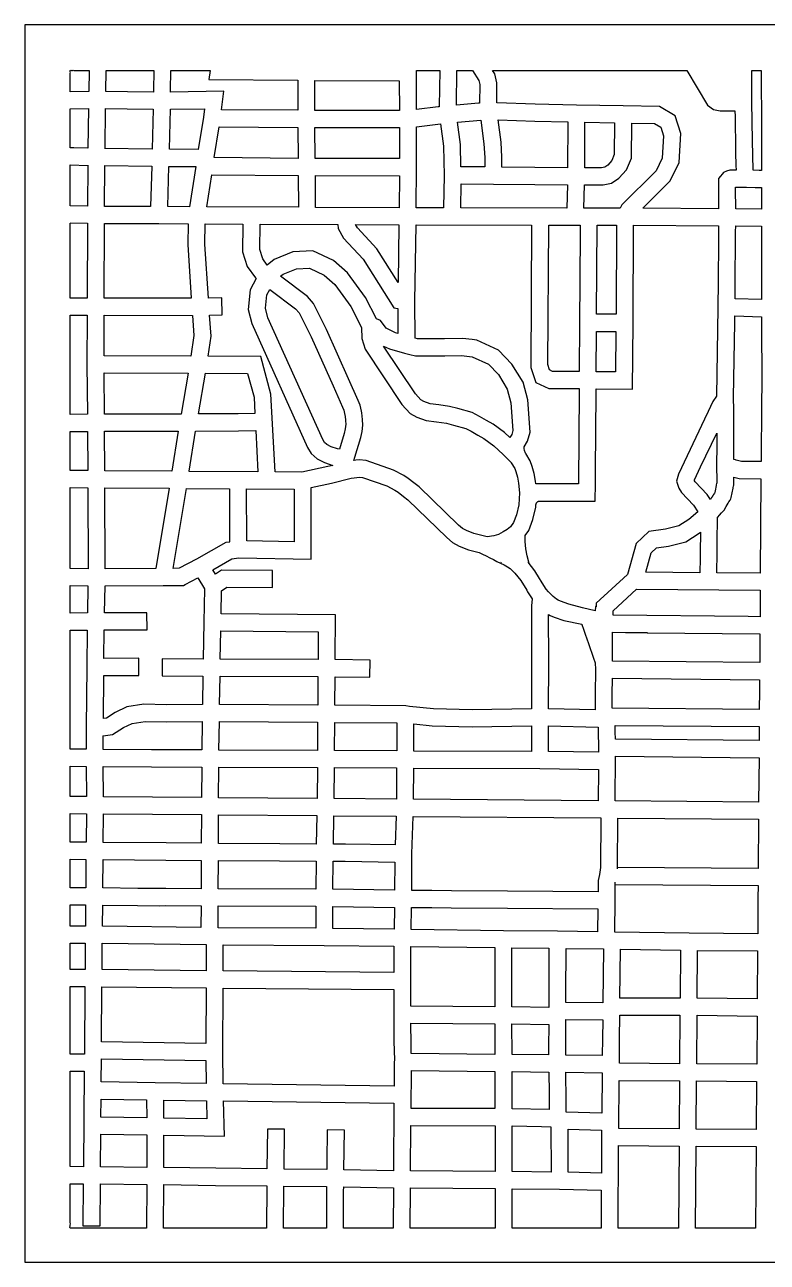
# Model space of a CAD drawing. Header units: millimetres. Extents: x 221 to 753, y -52 to 165.
# Drawn here: x 220.8 to 351.1, y -52.1 to 165.1 of the extents above; entities that cross this region are included whole.
import ezdxf

# ---------------------------------------------------------------- set-up
doc = ezdxf.new("R2010")
doc.units = ezdxf.units.MM
doc.layers.add('Laser$Cut', color=1, linetype='Continuous', true_color=0xff0000)
doc.layers.add('Laser$Outline', color=3, linetype='Continuous', true_color=0x00ff00)

msp = doc.modelspace()

# ---------------------------------------------------------------- linework, layer by layer
at = {"layer": 'Laser$Cut'}
for p, q in [((289.56, 147.23), (293.75, 147.73)), ((293.75, 147.73), (294.27, 143.85)), ((289.58, 140.12), (289.56, 147.23)), ((294.27, 143.85), (294.4, 138.68)), ((289.51, 133), (289.58, 140.12)), ((271.81, 138.65), (286.57, 138.63)), ((271.84, 133.08), (271.81, 138.65)), ((286.57, 138.63), (286.51, 133.01)), ((286.57, 138.63), (286.57, 138.63)), ((294.4, 138.68), (294.32, 133)), ((286.51, 133.01), (271.84, 133.08)), ((294.32, 132.99), (289.51, 133)), ((294.32, 133), (294.32, 132.99)), ((278.87, 130.05), (286.48, 130.01)), ((279.2, 129.48), (278.87, 130.05)), ((282.59, 125.81), (279.2, 129.48)), ((286.48, 130.01), (286.33, 119.9)), ((289.28, 116.61), (289.48, 130)), ((289.48, 130), (309.76, 129.97)), ((309.76, 129.97), (309.6, 105)), ((286.33, 119.9), (282.59, 125.81)), ((286.33, 119.9), (286.33, 119.9)), ((289.3, 110.11), (289.28, 116.61)), ((289.75, 110), (289.3, 110.11)), ((289.3, 110.11), (289.3, 110.11)), ((294.47, 110.02), (289.75, 110)), ((297.63, 110.07), (294.47, 110.02)), ((299.3, 109.88), (297.63, 110.07)), ((300.13, 109.78), (299.3, 109.88)), ((303.94, 108.02), (300.13, 109.78)), ((306.31, 105.56), (303.94, 108.02)), ((308.25, 102.38), (306.31, 105.56)), ((309.6, 105), (310.48, 102.37)), ((309.09, 99.31), (308.25, 102.38)), ((310.48, 102.37), (312.77, 101.3)), ((312.77, 101.3), (318.08, 101.26)), ((318.08, 100.75), (317.99, 84.72)), ((318.08, 101.26), (318.08, 100.75)), ((309.49, 93.61), (309.09, 99.31)), ((309.05, 92.06), (309.49, 93.61)), ((308.47, 91.05), (309.05, 92.06)), ((308.43, 90.77), (308.47, 91.05)), ((308.48, 90.4), (308.43, 90.77)), ((308.67, 89.95), (308.48, 90.4)), ((308.73, 89.85), (308.67, 89.95)), ((309.51, 88.6), (308.73, 89.85)), ((309.88, 87.6), (309.51, 88.6)), ((310.2, 86.38), (309.88, 87.6)), ((274.66, 84.65), (278.11, 85.53)), ((278.11, 85.53), (278.62, 85.63)), ((278.62, 85.63), (279.52, 85.74)), ((279.52, 85.74), (280.08, 85.69)), ((280.08, 85.69), (284.33, 84.21)), ((310.42, 85.05), (310.2, 86.38)), ((310.47, 84.54), (310.42, 85.05)), ((317.99, 84.72), (317.99, 84.66)), ((271.07, 83.89), (274.66, 84.65)), ((271.08, 71.32), (271.07, 83.89)), ((284.33, 84.21), (285.77, 83.47)), ((285.77, 83.47), (286.31, 83.09)), ((286.31, 83.09), (287.28, 82.34)), ((317.99, 84.53), (310.47, 84.54)), ((317.99, 84.66), (317.99, 84.53)), ((287.28, 82.34), (288.05, 81.75)), ((288.05, 81.75), (294.89, 75.12)), ((294.89, 75.12), (295.88, 74.25)), ((295.88, 74.25), (297.06, 73.62)), ((297.06, 73.62), (298.68, 72.99)), ((298.68, 72.99), (300.54, 72.52)), ((253.79, 69.47), (257.15, 71.37)), ((257.15, 71.37), (258.38, 71.59)), ((258.38, 71.59), (271.08, 71.32)), ((305.54, 70), (305.97, 69.67)), ((305.97, 69.67), (306.84, 68.86)), ((254.28, 68.7), (253.79, 69.47)), ((255.31, 69.42), (254.28, 68.7)), ((254.28, 68.7), (254.28, 68.7)), ((264.3, 69.34), (255.31, 69.42)), ((264.27, 66.34), (264.3, 69.34)), ((306.84, 68.86), (307.86, 67.57)), ((307.86, 67.57), (308.89, 65.89)), ((255.25, 61.75), (255.33, 65.78)), ((255.33, 65.78), (256.24, 66.41)), ((256.24, 66.41), (264.27, 66.34)), ((308.89, 65.89), (309.06, 65.62)), ((309.06, 65.62), (309.4, 65.08)), ((309.4, 65.08), (309.87, 64.38)), ((309.87, 64.38), (309.74, 63.12)), ((309.74, 63.12), (309.74, 62.38)), ((275.31, 61.54), (255.25, 61.75)), ((275.27, 53.7), (275.31, 61.54)), ((309.74, 62.38), (309.74, 62)), ((309.74, 62), (309.76, 52.99)), ((312.74, 61.61), (312.74, 61.62)), ((312.74, 61.62), (313.02, 61.45)), ((312.76, 53.46), (312.74, 61.61)), ((313.02, 61.45), (313.73, 61.13)), ((313.73, 61.13), (315.43, 60.58)), ((315.43, 60.58), (318.55, 59.9)), ((318.55, 59.9), (318.56, 59.87)), ((281.44, 53.6), (275.27, 53.7)), ((281.39, 50.6), (281.44, 53.6)), ((309.76, 52.99), (309.76, 51.74)), ((312.75, 45.07), (312.76, 52.99)), ((312.76, 52.99), (312.76, 53.46)), ((320.94, 53.14), (320.95, 51.97)), ((275.22, 45.69), (275.25, 50.7)), ((275.25, 50.7), (281.39, 50.6)), ((309.76, 51.74), (309.75, 45.07)), ((320.95, 51.97), (320.91, 47.62)), ((287.7, 45.57), (275.22, 45.69)), ((320.91, 47.62), (320.89, 44.89)), ((288.35, 45.5), (287.7, 45.57)), ((292.52, 45.07), (288.35, 45.5)), ((299.34, 44.89), (292.52, 45.07)), ((309.75, 45.07), (299.34, 44.89)), ((312.75, 45.06), (312.75, 45.07)), ((320.89, 44.89), (312.75, 45.06)), ((320.89, 44.89), (320.89, 44.89)), ((320.89, 44.89), (320.89, 44.89)), ((309.74, 42.07), (309.71, 37.59)), ((312.71, 37.57), (312.74, 42.06))]:
    msp.add_line(p, q, dxfattribs=at)
for points in [[(232.09, 157.13), (232.02, 153.42), (232.02, 153.42), (228.79, 153.36)], [(243.44, 157.13), (243.38, 153.6), (243.38, 153.32), (243.38, 153.32), (243.38, 153.32), (238.83, 153.38), (235.02, 153.43), (235.02, 153.43), (235.09, 157.13), (235.08, 157.13)], [(253.33, 157.13), (253.11, 155.52), (268.7, 155.39), (268.7, 150.12), (268.7, 150.12), (268.7, 150.12), (255.32, 150.18), (255.32, 150.19), (255.72, 153.45), (246.38, 153.32), (246.38, 153.31), (246.38, 153.58), (246.44, 157.13)], [(293.62, 157.13), (293.56, 150.78), (293.56, 150.73), (293.36, 150.71), (289.55, 150.25), (289.53, 156.77), (289.53, 157.13), (289.53, 157.13)], [(299.4, 157.13), (300.48, 155.36), (300.64, 154.63), (300.63, 151.37), (300.43, 151.35), (296.56, 151.03), (296.56, 151.03), (296.62, 157.13)], [(345.47, 148.71), (345.47, 148.63), (345.49, 147.3), (345.52, 144.79), (345.57, 142.7), (345.62, 140.41), (345.64, 139.62), (345.06, 139.62), (345.03, 139.62), (344.83, 139.63), (344.54, 139.63), (343.99, 139.41), (343.43, 139.19), (343.21, 138.93), (342.91, 138.57), (342.57, 138.16), (342.56, 138.15), (342.56, 137.6), (342.57, 135.1), (342.58, 133.32), (342.58, 132.83), (342.58, 132.83), (329.27, 132.92), (334.1, 137.75), (335.63, 140.98), (335.95, 146.04), (334.96, 149.12), (332.21, 150.79), (325.85, 150.91), (317.65, 151.04), (310.41, 151.19), (303.63, 151.43), (303.64, 154.96), (303.3, 156.49), (302.91, 157.13), (302.91, 157.13)], [(337.01, 157.13), (340.62, 151), (341.67, 150.26), (342.88, 150), (345.34, 150.03), (345.45, 150.03), (345.46, 149.05)], [(350.06, 157.13), (350.1, 146.8), (350.11, 142.52), (350.12, 139.55), (350.12, 139.55), (349.7, 139.56), (348.64, 139.58), (348.52, 144.84), (348.43, 151.55), (348.43, 155.37), (348.44, 157.13)], [(228.79, 150.36), (231.97, 150.42), (231.89, 143.45), (231.89, 143.45), (229.41, 143.51), (228.79, 143.52)], [(234.89, 143.39), (234.97, 150.43), (238.79, 150.38), (243.35, 150.32), (243.18, 143.31), (234.79, 143.4)], [(228.79, 140.52), (231.86, 140.45), (231.97, 140.44)], [(231.86, 140.45), (231.8, 133.29), (231.8, 133.29), (228.79, 133.34)], [(228.79, 130.34), (231.78, 130.29), (231.73, 117.16), (228.79, 117.17)], [(310.94, 81.54), (320.92, 81.53), (320.99, 84.68), (321, 86.93), (321.08, 100.48), (321.08, 101.24), (327.47, 101.18), (327.56, 112.8), (327.66, 129.94), (342.58, 129.83), (342.57, 129.22), (342.56, 127.84), (342.54, 125.46), (342.51, 121.82), (342.48, 119.23), (342.46, 116.27), (342.45, 115.53), (342.23, 99.97), (342.23, 99.97), (341.59, 99.02), (340.74, 97.26), (340.08, 95.9), (335.53, 86.28), (335.2, 85.03), (335.6, 83.8), (336.08, 83.06), (338.2, 80.81), (338.95, 79.64), (337.38, 78.32), (335.61, 77.18), (333.23, 76.58), (330.35, 76.18), (328.11, 74.09), (326.59, 68.66), (321.09, 63.62), (321.09, 62.96), (320.95, 63.03), (320.94, 62.24), (318.67, 62.8), (318.67, 62.78), (318.67, 62.78), (316.3, 63.45), (314.81, 63.94), (314.4, 64.12), (314.1, 64.3), (313.56, 64.8), (312.71, 65.59), (312.71, 65.59), (312.34, 66.08), (311.91, 66.71), (311.44, 67.46), (311.16, 67.92), (310.33, 69.28), (309.13, 70.81)], [(228.79, 114.17), (228.79, 114.17), (231.72, 114.16), (231.71, 105.52), (231.79, 96.77), (231.79, 96.76), (228.79, 96.75)], [(228.79, 93.76), (228.79, 93.75), (231.81, 93.76), (231.84, 86.87), (228.79, 86.89)], [(228.79, 83.89), (228.79, 83.89), (231.86, 83.87), (231.9, 69.66), (228.79, 69.7)], [(309.33, 70.56), (308.99, 71.89), (308.72, 73.15), (308.63, 74.41), (308.65, 75.48), (309.28, 76.34), (309.98, 78.3), (310.47, 80.46), (310.49, 80.78), (310.49, 80.89)], [(228.79, 66.7), (228.79, 66.7), (231.88, 66.66), (231.88, 66.66), (231.8, 61.89), (228.79, 61.85)], [(228.79, 58.85), (228.79, 58.85), (231.76, 58.89), (231.68, 52.43), (231.58, 41.85), (231.56, 37.96), (228.79, 37.98)], [(234.47, 40.3), (234.57, 40.31), (236.18, 40.56), (238.14, 41.78), (239.62, 42.5), (241.91, 42.86), (245.62, 42.78), (251.95, 42.84), (251.88, 37.85), (251.88, 37.84), (243.06, 37.87), (234.56, 37.94), (234.56, 37.94), (234.57, 40.31)], [(309.71, 37.59), (309.71, 37.59), (289.09, 37.66), (289.1, 42.41), (292.32, 42.08), (299.33, 41.89), (309.74, 42.07)], [(312.74, 42.06), (321.43, 41.87), (321.43, 41.87), (321.52, 37.44), (321.5, 37.44), (312.71, 37.57)], [(321.5, 38.27), (321.5, 37.44), (321.5, 37.44)], [(228.79, 34.98), (228.79, 34.98), (231.57, 34.96), (231.61, 29.65), (231.61, 29.66), (228.79, 29.68)], [(228.79, 26.68), (231.61, 26.66), (231.57, 21.64), (231.57, 21.64), (228.79, 21.66)], [(324.84, 17), (324.85, 17.24), (324.89, 25.9), (324.89, 25.9), (349.58, 25.7), (349.59, 25.7), (349.52, 17.05), (349.52, 17.05), (324.85, 17.24), (324.85, 17.24)], [(228.79, 18.66), (231.54, 18.64), (231.54, 18.64), (231.5, 13.66), (228.79, 13.67)], [(324.44, 14.24), (349.5, 14.05), (349.49, 11.92), (349.47, 9.21), (349.46, 8.62), (349.44, 7.24), (349.44, 6.22), (349.44, 5.59), (349.44, 5.59), (337.41, 5.68), (324.35, 5.89), (324.4, 11.42), (324.45, 14.62)], [(228.79, 10.67), (231.47, 10.66), (231.43, 6.93), (228.79, 6.93)], [(228.79, 3.93), (231.4, 3.93), (231.37, -0.68), (231.37, -0.69), (228.79, -0.68)], [(228.79, -3.68), (231.36, -3.69), (231.35, -3.69), (231.25, -15.55), (228.79, -15.53)], [(228.79, -18.52), (228.79, -18.53), (231.23, -18.55), (231.08, -35.3), (228.79, -35.28)], [(324.95, -46.07), (325.03, -31.6), (325.03, -31.6), (335.63, -31.68), (335.53, -46.07)], [(338.53, -46.07), (338.63, -31.7), (349.17, -31.78), (349.06, -46.02), (349.06, -46.07)], [(228.79, -38.28), (231.06, -38.3), (231, -45.65), (234, -45.67), (234.06, -38.33), (242.2, -38.41), (242.17, -45.9), (242.17, -46.07)], [(245.17, -46.07), (245.17, -45.89), (245.2, -38.44), (254.28, -38.57), (263.27, -38.67), (263.27, -38.67), (263.21, -46.07)], [(266.21, -46.07), (266.21, -46.07), (266.27, -38.71), (273.77, -38.79), (273.75, -46.07)], [(276.74, -46.07), (276.75, -46.07), (276.76, -39.59), (276.77, -38.84), (285.49, -39), (285.43, -46.07)], [(288.43, -46.07), (288.43, -46.07), (288.49, -39.03), (303.35, -39.14), (303.36, -46.07)], [(306.36, -46.07), (306.35, -39.16), (314.68, -39.24), (321.99, -39.42), (321.95, -46.07)]]:
    msp.add_lwpolyline(points, dxfattribs=at)
for points in [[(286.53, 155.28), (286.53, 155.28), (286.55, 150.07), (286.55, 150.07), (286.55, 150.07), (271.7, 150.1), (271.7, 155.37), (286.53, 155.28)], [(252.14, 148.9), (251.25, 143.23), (251.24, 143.23), (246.18, 143.28), (246.35, 150.31), (246.35, 150.32), (246.35, 150.32), (252.33, 150.4)], [(301.54, 140.17), (301.54, 140.17), (297.36, 140.19), (297.26, 144.09), (296.74, 148.03), (300.84, 148.37), (301.4, 144.25), (301.53, 141.81), (301.54, 140.17)], [(304.54, 140.15), (304.53, 141.91), (304.39, 144.53), (303.86, 148.42), (310.32, 148.19), (316.11, 148.07), (316.08, 140.03), (310.33, 140.07)], [(327.32, 147.88), (327.32, 147.88), (331.35, 147.81), (332.45, 147.14), (332.92, 145.66), (332.67, 141.74), (331.61, 139.5), (325.61, 133.51), (325.29, 132.95), (318.93, 132.96), (319.04, 137.02), (322.32, 137.02), (323.77, 137.33), (325.07, 138.18), (326.44, 139.68), (327.27, 141.74)], [(324.32, 147.93), (324.32, 147.94), (324.27, 142.33), (323.86, 141.31), (323.11, 140.48), (322.59, 140.14), (322, 140.02), (319.08, 140.02), (319.11, 148.01)], [(268.78, 141.66), (254.05, 141.81), (254.06, 141.81), (254.91, 147.19), (268.72, 147.12)], [(286.58, 141.63), (271.78, 141.65), (271.78, 141.65), (271.72, 147.1), (286.56, 147.07)], [(242.88, 133.22), (242.88, 133.22), (238.93, 133.24), (234.8, 133.26), (234.8, 133.26), (234.86, 140.4), (243.1, 140.31), (243.1, 140.31)], [(249.71, 133.19), (249.71, 133.19), (245.88, 133.21), (245.88, 133.21), (246.1, 140.28), (250.81, 140.23)], [(252.74, 133.17), (252.74, 133.18), (253.63, 138.81), (268.81, 138.66), (268.84, 133.1), (268.84, 133.1)], [(297.32, 132.99), (297.32, 132.99), (297.38, 137.19), (303.05, 137.17), (310.3, 137.07), (316.03, 137.03), (315.93, 132.96)], [(350.12, 136.55), (350.12, 132.78), (350.12, 132.77), (345.58, 132.81), (345.58, 132.81), (345.58, 133.33), (345.58, 133.99), (345.57, 135.11), (345.57, 136.62), (345.99, 136.61), (347.28, 136.6), (347.45, 136.6), (348.98, 136.57), (349.65, 136.56), (350.11, 136.55)], [(249.46, 130.19), (249.46, 130.19), (249.4, 126.54), (250.03, 117.12), (234.73, 117.15), (234.78, 130.26), (238.92, 130.24), (243.24, 130.22), (244.33, 130.22)], [(261.42, 120.58), (261.42, 120.58), (260.34, 118.6), (260.02, 115.14), (260.64, 112.68), (270.44, 90.96), (271.08, 89.87), (272.12, 88.97), (273.4, 88.29), (274.87, 87.8), (274.88, 87.8), (274.88, 87.8), (273.97, 87.57), (269.42, 86.61), (264.73, 86.64), (264.73, 86.64), (264.01, 100.27), (262.21, 106.91), (252.97, 106.96), (252.97, 106.96), (253.51, 110.46), (253.24, 114.16), (255.47, 114.22), (255.39, 117.22), (253.03, 117.16), (252.4, 126.62), (252.46, 130.18), (259.09, 130.14), (259.04, 125.28), (259.83, 122.68), (261.28, 120.7)], [(263.36, 122.93), (263.36, 122.94), (262.56, 124.04), (262.05, 125.71), (262.09, 130.13), (275.77, 130.06), (275.8, 129.37), (276.76, 127.69), (280.2, 123.98), (285.6, 115.44), (286.28, 115.33), (286.28, 115.33), (286.3, 110.92), (286.3, 110.92), (286.3, 110.92), (285.89, 111.04), (284.25, 111.85), (283.22, 113.22), (282.53, 113.53), (282.51, 113.54), (280.6, 117.27), (277.46, 121.58), (275.01, 123.73), (271.38, 125.44), (267.86, 125.3), (264.55, 123.95)], [(318.29, 129.96), (318.29, 129.96), (318.2, 119.03), (318.16, 114.06), (318.15, 112.82), (318.1, 104.26), (313.45, 104.3), (312.91, 104.54), (312.6, 105.48), (312.76, 129.96)], [(324.66, 129.95), (324.57, 114.31), (324.57, 114.31), (321.16, 114.31), (321.16, 114.31), (321.29, 129.95)], [(350.13, 116.88), (345.46, 117.02), (345.46, 117.03), (345.47, 117.94), (345.48, 119.21), (345.51, 122.19), (345.54, 125.43), (345.55, 126.57), (345.57, 129.19), (345.58, 129.44), (345.58, 129.81), (350.12, 129.78), (350.12, 121.47)], [(265.7, 120.99), (265.71, 120.99), (266.13, 121.35), (268.51, 122.32), (270.76, 122.42), (273.35, 121.2), (275.23, 119.54), (278.04, 115.69), (279.92, 112.02), (279.96, 110.09), (280.52, 108.22), (286.98, 98.49), (288.42, 96.92), (289.6, 96.24), (291.23, 95.67), (293.07, 95.44), (294.8, 95.19), (296.04, 94.88), (298.21, 94.28), (299.15, 93.78), (300.32, 93.08), (301.38, 92.5), (303.1, 91.25), (304.74, 89.73), (306.15, 88.31), (306.19, 88.25), (306.8, 87.27), (307.01, 86.7), (307.26, 85.75), (307.44, 84.65), (307.62, 83), (307.49, 80.89), (307.09, 79.14), (306.6, 77.76), (306.07, 77.03), (305.47, 76.56), (304.74, 76.11), (303.96, 75.68), (303.1, 75.43), (301.95, 75.25), (299.6, 75.86), (298.32, 76.35), (297.61, 76.73), (296.93, 77.32), (290.02, 84.01), (289.11, 84.72), (288.08, 85.5), (287.33, 86.04), (285.52, 86.97), (280.73, 88.64), (279.48, 88.76), (278.88, 88.69), (278.55, 88.65), (278.73, 89.23), (279.8, 92.66), (279.99, 93.73), (280.14, 94.87), (280.1, 95.84), (279.98, 97.01), (279.92, 97.29), (279.67, 98.37), (279.33, 99.21), (277.64, 103.01), (273.75, 111.63), (271.46, 116.22), (270.41, 117.46)], [(263.8, 118.67), (263.79, 118.67), (268.33, 115.27), (268.93, 114.56), (271.04, 110.34), (274.9, 101.78), (276.56, 98.04), (276.8, 97.46), (276.99, 96.61), (277.02, 96.51), (277.11, 95.62), (277.13, 95.01), (277.03, 94.2), (276.88, 93.37), (276.02, 90.63), (275.7, 90.69), (274.58, 91.06), (273.82, 91.46), (273.42, 91.81), (273.11, 92.34), (263.48, 113.67), (263.05, 115.37), (263.27, 117.71)], [(249.94, 106.97), (234.72, 107.02), (234.72, 114.15), (250.24, 114.12), (250.49, 110.58)], [(345.43, 114.02), (350.13, 113.88), (350.13, 113.88), (350.17, 101.15), (350.17, 101.15), (350.17, 101.15), (350.14, 101.15), (350.13, 99.68), (350.12, 98.77), (350.05, 88.45), (350.05, 88.45), (346.59, 88.48), (345.68, 88.72), (345.57, 88.75), (345.23, 88.84), (345.24, 90.52), (345.24, 90.95), (345.25, 94.55), (345.25, 94.93), (345.23, 97.61), (345.23, 97.78), (345.22, 99.49), (345.22, 99.69), (345.41, 112.86)], [(321.14, 111.31), (324.55, 111.31), (324.5, 104.21), (321.1, 104.24), (321.1, 104.24)], [(283.78, 108.74), (284.8, 108.23), (287.42, 107.47), (288.41, 107.24), (289.4, 107), (294.51, 107.02), (297.48, 107.07), (299.31, 106.86), (302.17, 105.53), (303.92, 103.72), (305.46, 101.18), (306.12, 98.8), (306.46, 93.92), (306.27, 93.23), (305.95, 92.69), (305.01, 93.57), (302.99, 95.04), (301.81, 95.69), (300.63, 96.39), (299.33, 97.08), (296.8, 97.78), (295.37, 98.13), (293.47, 98.41), (291.93, 98.6), (290.86, 98.98), (290.32, 99.29), (289.35, 100.35)], [(234.73, 104.02), (249.45, 103.97), (248.23, 96.81), (248.23, 96.81), (234.79, 96.77), (234.79, 96.77), (234.79, 96.78)], [(252.49, 103.96), (259.91, 103.92), (261.04, 99.75), (261.19, 96.91), (258.25, 96.84), (251.28, 96.82), (251.28, 96.82), (251.28, 96.82)], [(234.81, 93.77), (247.74, 93.81), (246.62, 86.77), (234.84, 86.85)], [(261.34, 93.92), (261.34, 93.92), (261.72, 86.66), (249.66, 86.74), (249.66, 86.75), (250.78, 93.82), (258.29, 93.84)], [(341.14, 81.78), (341.14, 81.78), (340.57, 82.67), (338.45, 84.92), (338.33, 85.1), (338.33, 85.12), (338.36, 85.25), (339.43, 87.52), (342.24, 93.45), (342.24, 91.45), (342.24, 90.95), (342.23, 88.21), (342.23, 87.68), (342.24, 85.12), (342.24, 84.65), (342.23, 84.61), (342.18, 84.4), (342.16, 84.28), (341.96, 83.3), (341.91, 83.04), (341.85, 82.94), (341.7, 82.7), (341.61, 82.55), (341.37, 82.16), (341.36, 82.14)], [(349.9, 68.87), (342.29, 68.93), (342.29, 68.94), (342.33, 72.44), (342.35, 74.28), (342.41, 78.73), (342.42, 78.73), (342.76, 79.08), (343.1, 79.44), (343.45, 79.81), (343.54, 79.95), (343.91, 80.55), (343.92, 80.58), (344.27, 81.14), (344.4, 81.37), (344.61, 81.7), (344.74, 81.92), (344.79, 82.18), (345.12, 83.8), (345.13, 83.85), (345.21, 84.2), (345.24, 84.35), (345.24, 84.5), (345.23, 85.73), (346.19, 85.48), (350.02, 85.45), (350.02, 85.45)], [(234.86, 83.85), (246.13, 83.77), (243.81, 69.71), (243.81, 69.71), (243.81, 69.71), (234.9, 69.65)], [(249.17, 83.75), (256.74, 83.69), (256.75, 74.35), (256.76, 74.34), (256.11, 74.23), (250.96, 71.33), (247.91, 69.73), (247.91, 69.73), (246.85, 69.72)], [(259.74, 83.67), (259.73, 83.67), (268.07, 83.61), (268.08, 74.39), (259.75, 74.57)], [(339.29, 68.96), (329.81, 69.04), (329.81, 69.04), (330.77, 72.47), (331.7, 73.34), (333.8, 73.63), (336.82, 74.39), (339.16, 75.9), (339.38, 76.08), (339.33, 72.48), (339.32, 71.52), (339.29, 68.96)], [(234.8, 61.92), (234.88, 66.65), (245.09, 66.72), (248.65, 66.73), (248.97, 66.9), (251.15, 68.04), (252.34, 66.15), (252.22, 60.29), (252.12, 53.79), (252.12, 53.79), (252.12, 53.79), (244.94, 53.83), (244.92, 50.83), (252.07, 50.79), (252.07, 50.79), (252, 45.84), (252, 45.84), (245.64, 45.78), (241.71, 45.87), (238.71, 45.39), (236.69, 44.41), (235.12, 43.43), (234.59, 43.35), (234.66, 50.92), (240.81, 50.94), (240.79, 53.94), (234.7, 53.92), (234.7, 53.92), (234.76, 58.92), (242.25, 58.94), (242.24, 61.94), (234.8, 61.92)], [(349.88, 65.87), (349.85, 61.23), (349.85, 61.23), (347.77, 61.25), (324.07, 61.5), (324.08, 62.29), (328.18, 66.05)], [(255.12, 53.77), (255.12, 53.78), (255.19, 58.75), (272.29, 58.57), (272.27, 53.72)], [(330.06, 58.43), (349.82, 58.23), (349.79, 53.19), (349.79, 53.18), (323.94, 53.45), (323.93, 56.59), (323.93, 58.5), (326.24, 58.47), (327.02, 58.47), (329.61, 58.44), (330.04, 58.44)], [(255, 45.84), (255, 45.85), (255.07, 50.78), (255.08, 50.77), (272.25, 50.72), (272.22, 45.72)], [(349.72, 44.96), (349.72, 44.96), (323.9, 45.16), (323.9, 45.99), (323.91, 47.6), (323.93, 50.45), (349.77, 50.18), (349.75, 48.02), (349.73, 47.65), (349.72, 45.5)], [(254.88, 37.83), (254.88, 37.83), (254.95, 42.85), (272.2, 42.72), (272.17, 37.75)], [(275.17, 37.74), (275.2, 42.69), (286.1, 42.59), (286.09, 37.68), (286.09, 37.68)], [(324.44, 41.65), (324.43, 42.15), (349.7, 41.96), (349.71, 41.96), (349.69, 39.48), (324.48, 39.74), (324.45, 41.01), (324.44, 41.63), (324.44, 41.64)], [(234.62, 29.63), (234.57, 34.94), (243.05, 34.87), (251.85, 34.84), (251.82, 29.49), (251.82, 29.49), (251.82, 29.49)], [(254.82, 29.47), (254.82, 29.47), (254.85, 34.83), (254.85, 34.83), (272.15, 34.75), (272.12, 29.33), (272.12, 29.33), (272.12, 29.33), (254.82, 29.47)], [(349.67, 36.48), (349.61, 28.7), (324.44, 28.9), (324.49, 36.75), (349.66, 36.48)], [(275.12, 29.31), (275.15, 34.74), (286.07, 34.68), (286.07, 34.68), (286.03, 29.22), (275.12, 29.3), (275.12, 29.3)], [(321.48, 34.44), (321.44, 28.93), (289.03, 29.19), (289.07, 34.66), (311.19, 34.59)], [(234.57, 21.62), (234.61, 26.63), (251.81, 26.49), (251.78, 21.47), (251.78, 21.47), (245.6, 21.53)], [(254.78, 21.45), (254.81, 26.47), (272.07, 26.33), (271.96, 21.33), (265.55, 21.36)], [(275.07, 26.3), (285.97, 26.22), (285.97, 26.22), (285.81, 21.18), (277.07, 21.3), (274.96, 21.31)], [(321.42, 12.95), (321.42, 12.95), (305.53, 13.07), (295.69, 13.13), (292.27, 13.17), (288.72, 13.17), (288.76, 19.63), (288.97, 26.19), (321.89, 25.92), (321.89, 25.93), (321.85, 17.23), (321.67, 16.01), (321.45, 14.94)], [(234.5, 13.62), (234.54, 18.62), (245.57, 18.53), (251.77, 18.47), (251.75, 13.5), (251.75, 13.49), (245.57, 13.52), (244.39, 13.51), (240.62, 13.52)], [(254.75, 13.49), (254.77, 18.45), (265.53, 18.36), (271.91, 18.33), (271.92, 18.33), (271.88, 13.43), (254.75, 13.49)], [(274.88, 13.4), (274.92, 18.31), (277.04, 18.3), (285.75, 18.18), (285.72, 13.21), (274.88, 13.4), (274.88, 13.4)], [(234.47, 10.62), (234.47, 10.62), (240.59, 10.52), (244.39, 10.51), (245.57, 10.52), (251.74, 10.5), (251.72, 6.69), (251.72, 6.69), (234.43, 6.92), (234.43, 6.92)], [(254.72, 6.65), (254.72, 6.66), (254.74, 10.49), (271.87, 10.43), (271.87, 10.43), (271.86, 6.54)], [(274.87, 10.4), (274.87, 10.4), (285.68, 10.21), (285.62, 6.4), (285.61, 6.4), (274.86, 6.51), (274.86, 6.51)], [(321.38, 9.95), (321.38, 9.95), (321.35, 5.94), (321.35, 5.94), (314.33, 6.05), (304.81, 6.12), (288.62, 6.36), (288.62, 6.36), (288.68, 10.18), (292.25, 10.17), (295.66, 10.13), (305.51, 10.07)], [(234.4, 3.91), (234.4, 3.92), (252.61, 3.68), (252.63, -0.91), (234.37, -0.71), (234.37, -0.7)], [(285.56, -1.21), (255.63, -0.94), (255.61, 3.65), (273.35, 3.53), (285.58, 3.4), (285.56, -1.21)], [(288.58, 3.36), (288.58, 3.36), (303.3, 3.15), (303.31, -7.22), (303.31, -7.22), (288.57, -7.11), (288.55, -2.73), (288.56, -2.12)], [(306.31, -7.25), (306.3, 3.11), (312.8, 3.06), (312.77, -7.36)], [(315.8, 3.02), (322.35, 2.92), (322.25, -6.5), (322.25, -6.51), (315.78, -6.47), (315.78, -4.88)], [(335.82, -5.7), (335.82, -5.7), (325.26, -5.71), (325.26, -5.71), (325.35, 2.87), (335.88, 2.7), (335.88, 2.7), (335.88, 2.7)], [(338.82, -5.72), (338.82, -5.71), (338.88, 2.67), (349.42, 2.59), (349.36, -5.85), (338.82, -5.72)], [(234.35, -3.71), (234.35, -3.71), (252.62, -3.9), (252.57, -13.65), (234.27, -13.38)], [(255.62, -3.94), (285.56, -4.21), (285.58, -8.6), (285.57, -10.68), (285.6, -13.25), (285.67, -16.62), (285.66, -16.9), (285.63, -21.18), (285.63, -21.17), (255.62, -20.76), (255.62, -20.76), (255.56, -15.17)], [(288.57, -10.67), (288.58, -10.11), (303.31, -10.22), (303.32, -15.58), (303.32, -15.58), (288.64, -15.43), (288.64, -15.43), (288.6, -13.21)], [(312.75, -15.68), (306.32, -15.61), (306.31, -10.25), (312.76, -10.36), (312.75, -14.33)], [(315.76, -9.47), (322.23, -9.51), (322.19, -12.85), (322.17, -15.8), (322.17, -15.8), (315.75, -15.71), (315.75, -15.71), (315.76, -11.05), (315.76, -9.46)], [(335.8, -8.7), (335.8, -8.7), (335.74, -17.22), (335.74, -17.22), (325.16, -17.15), (325.19, -12.87), (325.23, -8.71)], [(338.8, -8.72), (338.8, -8.72), (349.33, -8.85), (349.27, -17.32), (349.27, -17.32), (338.73, -17.25), (338.74, -17.24)], [(234.21, -20.43), (234.21, -20.43), (234.24, -16.38), (234.24, -16.38), (252.58, -16.65), (252.62, -20.71), (252.62, -20.72), (243.7, -20.57), (234.21, -20.43)], [(288.6, -25.08), (288.65, -18.43), (303.32, -18.58), (303.33, -25.1)], [(306.33, -25.13), (306.32, -18.61), (312.76, -18.68), (312.81, -22.37), (312.84, -25.28), (312.84, -25.28)], [(315.82, -23.71), (315.76, -18.72), (322.14, -18.8), (322.08, -25.89), (315.85, -25.7)], [(335.71, -20.22), (335.65, -28.68), (335.65, -28.68), (325.05, -28.6), (325.13, -20.15)], [(349.19, -28.78), (349.19, -28.78), (338.65, -28.7), (338.71, -20.24), (349.25, -20.32)], [(234.16, -26.58), (234.18, -23.43), (234.18, -23.43), (242.19, -23.55), (242.2, -26.71), (242.2, -26.71)], [(245.2, -26.76), (245.2, -26.76), (245.19, -23.6), (252.67, -23.72), (252.76, -26.89)], [(255.67, -23.76), (285.6, -24.17), (285.6, -24.17), (285.6, -24.18), (285.51, -36), (276.79, -35.84), (276.79, -35.84), (276.79, -35.83), (276.89, -28.86), (273.89, -28.81), (273.81, -34.47), (273.79, -35.79), (273.79, -35.79), (266.3, -35.71), (266.39, -28.73), (263.39, -28.69), (263.3, -35.67), (254.32, -35.57), (245.21, -35.44), (245.21, -29.76), (255.85, -29.95)], [(288.51, -36.03), (288.57, -28.08), (303.34, -28.1), (303.34, -28.1), (303.35, -36.14), (303.34, -36.14)], [(306.35, -36.16), (306.34, -28.13), (311.51, -28.25), (313.16, -28.29), (313.19, -36.23), (313.19, -36.23)], [(234.08, -35.33), (234.13, -29.58), (242.21, -29.71), (242.21, -35.41)], [(316.19, -36.28), (316.16, -28.72), (322.05, -28.88), (322.04, -30.08), (322.01, -36.42), (322.01, -36.42)]]:
    msp.add_lwpolyline(points, close=True, dxfattribs=at)
for points, knots in [([(228.79, 153.36), (228.79, 155.25), (228.79, 157.13), (230.44, 157.13), (232.09, 157.13)], [-714.971305, -714.971305, -714.971305, -711.2, -711.2, -707.904531, -707.904531, -707.904531]), ([(242.17, -46.07), (235.48, -46.07), (228.79, -46.07), (228.79, -42.18), (228.79, -38.28)], [-13.378227, -13.378227, -13.378227, 0, 0, 7.785715, 7.785715, 7.785715])]:
    msp.add_open_spline(points, degree=2, knots=knots, dxfattribs=at)
for points, degree in [([(235.08, 157.13), (239.26, 157.13), (243.44, 157.13)], 2), ([(246.44, 157.13), (249.88, 157.13), (253.33, 157.13)], 2), ([(289.53, 157.13), (291.57, 157.13), (293.62, 157.13)], 2), ([(296.62, 157.13), (298.01, 157.13), (299.4, 157.13)], 2), ([(302.91, 157.13), (319.96, 157.13), (337.01, 157.13)], 2), ([(348.44, 157.13), (349.25, 157.13), (350.06, 157.13)], 2), ([(228.79, 143.52), (228.79, 146.94), (228.79, 150.36)], 2), ([(293.56, 150.78), (293.56, 150.78), (293.56, 150.78)], 2), ([(300.43, 151.35), (300.43, 151.35), (300.43, 151.35)], 2), ([(300.64, 151.54), (300.63, 151.54), (300.63, 151.54)], 2), ([(345.34, 150.03), (345.34, 150.03), (345.34, 150.03), (345.34, 150.03)], 3), ([(345.46, 149.05), (345.45, 149.05), (345.45, 149.04), (345.46, 149.04)], 3), ([(345.46, 149.04), (345.46, 149.01), (345.46, 148.97), (345.46, 148.94)], 3), ([(345.46, 148.94), (345.46, 148.93), (345.46, 148.92), (345.46, 148.92)], 3), ([(345.46, 148.92), (345.46, 148.88), (345.46, 148.85), (345.47, 148.82)], 3), ([(345.47, 148.82), (345.47, 148.8), (345.47, 148.78)], 2), ([(345.47, 148.78), (345.47, 148.77), (345.47, 148.76), (345.47, 148.76)], 3), ([(345.47, 148.76), (345.47, 148.75), (345.47, 148.74), (345.47, 148.73)], 3), ([(345.47, 148.73), (345.47, 148.72), (345.47, 148.72), (345.47, 148.71)], 3), ([(228.79, 133.34), (228.79, 136.93), (228.79, 140.52)], 2), ([(228.79, 117.17), (228.79, 123.75), (228.79, 130.33)], 2), ([(228.79, 96.75), (228.79, 105.46), (228.79, 114.17)], 2), ([(282.49, 113.55), (282.5, 113.55), (282.51, 113.54), (282.51, 113.54)], 3), ([(228.79, 86.89), (228.79, 90.32), (228.79, 93.76)], 2), ([(278.73, 89.23), (278.73, 89.23), (278.73, 89.23)], 2), ([(228.79, 69.7), (228.79, 76.79), (228.79, 83.89)], 2), ([(310.49, 80.84), (310.49, 80.84), (310.5, 80.86), (310.5, 80.86)], 3), ([(310.49, 80.81), (310.49, 80.81), (310.49, 80.84), (310.49, 80.84)], 3), ([(310.49, 80.78), (310.49, 80.78), (310.49, 80.81), (310.49, 80.81)], 3), ([(310.5, 80.89), (310.5, 80.89), (310.51, 80.91), (310.51, 80.92)], 3), ([(310.5, 80.86), (310.5, 80.86), (310.5, 80.89), (310.5, 80.89)], 3), ([(310.51, 80.92), (310.51, 80.92), (310.52, 80.95), (310.52, 80.95)], 3), ([(310.52, 80.95), (310.52, 80.95), (310.53, 80.98), (310.53, 80.98)], 3), ([(310.53, 80.98), (310.53, 80.98), (310.54, 81.01), (310.54, 81.01)], 3), ([(310.54, 81.01), (310.54, 81.01), (310.55, 81.04), (310.55, 81.04)], 3), ([(310.55, 81.04), (310.55, 81.05), (310.55, 81.05), (310.56, 81.06)], 3), ([(310.55, 81.04), (310.55, 81.04), (310.55, 81.04), (310.55, 81.04)], 3), ([(310.56, 81.06), (310.56, 81.07), (310.56, 81.08), (310.57, 81.08)], 3), ([(310.57, 81.09), (310.57, 81.09), (310.59, 81.12), (310.59, 81.12)], 3), ([(310.57, 81.08), (310.57, 81.09), (310.57, 81.09), (310.57, 81.09)], 3), ([(310.57, 81.09), (310.57, 81.09), (310.57, 81.09), (310.57, 81.09)], 3), ([(310.59, 81.12), (310.59, 81.12), (310.6, 81.15), (310.6, 81.15)], 3), ([(310.6, 81.15), (310.6, 81.15), (310.62, 81.18), (310.62, 81.18)], 3), ([(310.62, 81.18), (310.62, 81.18), (310.64, 81.2), (310.64, 81.2)], 3), ([(310.64, 81.2), (310.64, 81.21), (310.65, 81.22), (310.66, 81.23)], 3), ([(310.66, 81.23), (310.66, 81.23), (310.68, 81.26), (310.68, 81.26)], 3), ([(310.68, 81.26), (310.68, 81.26), (310.7, 81.29), (310.7, 81.29)], 3), ([(310.7, 81.29), (310.7, 81.29), (310.72, 81.31), (310.72, 81.31)], 3), ([(310.72, 81.31), (310.72, 81.32), (310.74, 81.33), (310.74, 81.34)], 3), ([(310.74, 81.34), (310.74, 81.34), (310.77, 81.37), (310.77, 81.37)], 3), ([(310.77, 81.37), (310.77, 81.37), (310.79, 81.39), (310.79, 81.39)], 3), ([(310.79, 81.39), (310.79, 81.39), (310.82, 81.42), (310.82, 81.42)], 3), ([(310.82, 81.42), (310.82, 81.42), (310.84, 81.45), (310.84, 81.45)], 3), ([(310.84, 81.45), (310.84, 81.45), (310.87, 81.47), (310.87, 81.47)], 3), ([(310.87, 81.47), (310.87, 81.47), (310.89, 81.49), (310.9, 81.5)], 3), ([(310.9, 81.5), (310.9, 81.5), (310.93, 81.53), (310.93, 81.53)], 3), ([(310.93, 81.53), (310.93, 81.53), (310.94, 81.53), (310.94, 81.54)], 3), ([(297.92, 73.9), (297.92, 73.9), (297.92, 73.9), (297.92, 73.9)], 3), ([(297.92, 73.9), (297.92, 73.9), (297.92, 73.9), (297.92, 73.9)], 3), ([(297.92, 73.89), (297.92, 73.89), (297.92, 73.89)], 2), ([(300.54, 72.52), (302.21, 71.68), (303.87, 70.84), (305.54, 70)], 3), ([(304.28, 70.87), (304.28, 70.87), (304.28, 70.87), (304.28, 70.87)], 3), ([(304.41, 70.78), (304.41, 70.77), (304.41, 70.77), (304.41, 70.77)], 3), ([(228.79, 61.85), (228.79, 64.27), (228.79, 66.7)], 2), ([(228.79, 37.98), (228.79, 48.42), (228.79, 58.85)], 2), ([(318.56, 59.87), (319.35, 57.63), (320.15, 55.39), (320.94, 53.14)], 3), ([(330.04, 58.44), (330.04, 58.44), (330.04, 58.44), (330.04, 58.44)], 3), ([(349.75, 47.97), (349.75, 47.97), (349.75, 47.97)], 2), ([(323.9, 45.99), (323.9, 45.99), (323.9, 45.99), (323.9, 45.99)], 3), ([(324.44, 41.65), (324.44, 41.65), (324.44, 41.65), (324.44, 41.65)], 3), ([(324.44, 41.63), (324.44, 41.63), (324.44, 41.63), (324.44, 41.63)], 3), ([(228.79, 29.68), (228.79, 32.33), (228.79, 34.98)], 2), ([(228.79, 21.66), (228.79, 24.17), (228.79, 26.68)], 2), ([(228.79, 13.67), (228.79, 16.16), (228.79, 18.65)], 2), ([(228.79, 6.93), (228.79, 8.8), (228.79, 10.67)], 2), ([(228.79, -0.68), (228.79, 1.62), (228.79, 3.93)], 2), ([(228.79, -15.53), (228.79, -9.6), (228.79, -3.68)], 2), ([(228.79, -35.28), (228.79, -26.9), (228.79, -18.52)], 2), ([(263.21, -46.07), (254.19, -46.07), (245.17, -46.07)], 2), ([(273.75, -46.07), (269.98, -46.07), (266.21, -46.07)], 2), ([(285.43, -46.07), (281.09, -46.07), (276.74, -46.07)], 2), ([(303.36, -46.07), (295.89, -46.07), (288.43, -46.07)], 2), ([(321.95, -46.07), (314.16, -46.07), (306.36, -46.07)], 2), ([(335.53, -46.07), (330.24, -46.07), (324.95, -46.07)], 2), ([(349.06, -46.07), (343.79, -46.07), (338.53, -46.07)], 2)]:
    msp.add_open_spline(points, degree=degree, dxfattribs=at)
at = {"layer": 'Laser$Outline'}
msp.add_lwpolyline([(752.79, -52.07), (752.79, 165.13), (220.79, 165.13), (220.79, -52.07)], close=True, dxfattribs=at)

doc.saveas('drawing.dxf')
